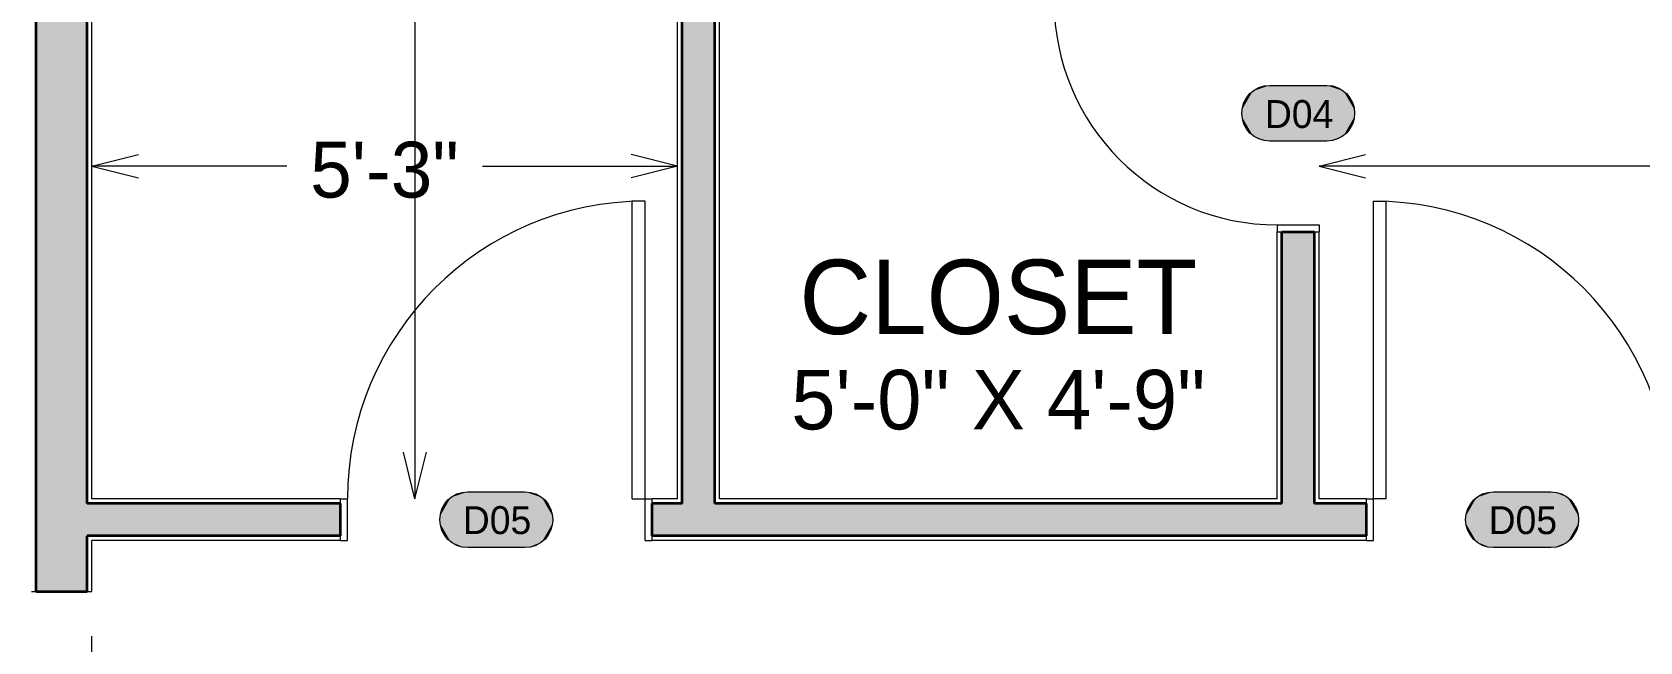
# Model space of a CAD drawing. Header units: inches. Extents: x 0.6 to 35.4, y -22.9 to 0.3.
# Drawn here: x 18.413 to 22.016, y -6.438 to -5.072 of the extents above; entities that cross this region are included whole.
import ezdxf

# ---------------------------------------------------------------- set-up
doc = ezdxf.new("R2010")
doc.units = ezdxf.units.IN
doc.header["$MEASUREMENT"] = 0
doc.linetypes.add('Dash', pattern=[0.225, 0.15, -0.075])
doc.layers.add('Layout Box Export Contents', color=7, linetype='Continuous', lineweight=0, true_color=0x000000)

msp = doc.modelspace()

# ---------------------------------------------------------------- linework, layer by layer
at = {"layer": 'Layout Box Export Contents', "color": 18, "linetype": 'Continuous', "lineweight": 35, "true_color": 0x000000, "transparency": 33554687}
for p, q in [((18.422, -6.325), (18.422, -2.6068)), ((18.5366, -6.1276), (18.5366, -2.6068)), ((19.8699, -6.1276), (19.8699, -2.6068)), ((19.9428, -6.1276), (19.9428, -4.9204)), ((21.2136, -6.1276), (21.2136, -5.5193)), ((21.2136, -5.5193), (21.2866, -5.5193)), ((21.2866, -6.1276), (21.2866, -5.5193)), ((19.1043, -6.1276), (18.5366, -6.1276)), ((19.1043, -6.2005), (19.1043, -6.1276)), ((19.8022, -6.2005), (19.8022, -6.1276)), ((19.8699, -6.1276), (19.8022, -6.1276)), ((21.2136, -6.1276), (19.9428, -6.1276)), ((21.4029, -6.1276), (21.2866, -6.1276)), ((21.4029, -6.2005), (21.4029, -6.1276)), ((19.1043, -6.2005), (18.5366, -6.2005)), ((18.5366, -6.325), (18.5366, -6.2005)), ((21.4029, -6.2005), (19.8022, -6.2005)), ((18.422, -6.325), (18.5366, -6.325))]:
    msp.add_line(p, q, dxfattribs=at)
at = {"layer": 'Layout Box Export Contents', "color": 18, "linetype": 'Continuous', "lineweight": 0, "true_color": 0x000000, "transparency": 33554687}
for p, q in [((18.547, -6.1172), (18.547, -2.6172)), ((19.8595, -6.1172), (19.8595, -2.6172)), ((19.9532, -6.1172), (19.9532, -4.9308)), ((21.2032, -6.1172), (21.2032, -5.5193)), ((21.2032, -5.5193), (21.297, -5.5193)), ((21.297, -6.1172), (21.297, -5.5193)), ((19.1043, -6.1172), (18.547, -6.1172)), ((19.1043, -6.2109), (19.1043, -6.1172)), ((19.8022, -6.2109), (19.8022, -6.1172)), ((19.8595, -6.1172), (19.8022, -6.1172)), ((21.2032, -6.1172), (19.9532, -6.1172)), ((21.4029, -6.1172), (21.297, -6.1172)), ((21.4029, -6.2109), (21.4029, -6.1172)), ((19.1043, -6.2109), (18.547, -6.2109)), ((18.547, -6.325), (18.547, -6.2109)), ((21.4029, -6.2109), (19.8022, -6.2109)), ((18.4116, -6.325), (18.547, -6.325))]:
    msp.add_line(p, q, dxfattribs=at)
at = {"layer": 'Layout Box Export Contents', "color": 176, "linetype": 'Continuous', "lineweight": 18, "true_color": 0x000080, "transparency": 33554687}
for p, q in [((19.2709, -4.5187), (19.2709, -6.1172)), ((18.547, -5.3724), (18.6511, -5.3464)), ((19.8595, -5.3724), (19.7553, -5.3464)), ((21.297, -5.3724), (21.4011, -5.3464)), ((18.547, -5.3724), (18.6511, -5.3984)), ((18.9842, -5.3724), (18.547, -5.3724)), ((19.4222, -5.3724), (19.8595, -5.3724)), ((19.8595, -5.3724), (19.7553, -5.3984)), ((21.297, -5.3724), (21.4011, -5.3984)), ((22.6455, -5.3724), (21.297, -5.3724)), ((19.2709, -6.1172), (19.2449, -6.013)), ((19.2709, -6.1172), (19.297, -6.013))]:
    msp.add_line(p, q, dxfattribs=at)
at = {"layer": 'Layout Box Export Contents', "color": 251, "linetype": 'Continuous', "lineweight": 18, "true_color": 0x4b4b4b, "transparency": 33554687}
for p, q in [((19.7579, -6.1172), (19.7579, -5.4505)), ((19.7866, -5.4505), (19.7579, -5.4505)), ((19.7866, -6.1172), (19.7866, -5.4505)), ((21.4185, -6.1172), (21.4185, -5.4505)), ((21.4185, -5.4505), (21.4471, -5.4505)), ((21.4471, -6.1172), (21.4471, -5.4505)), ((21.2032, -5.5037), (21.2032, -5.5193)), ((21.2032, -5.5037), (21.297, -5.5037)), ((21.297, -5.5037), (21.297, -5.5193)), ((21.2032, -5.5193), (21.297, -5.5193)), ((19.1043, -6.1172), (19.1199, -6.1172)), ((19.1043, -6.2109), (19.1043, -6.1172)), ((19.1199, -6.2109), (19.1199, -6.1172)), ((19.7579, -6.1172), (19.7866, -6.1172)), ((19.7866, -6.1172), (19.8022, -6.1172)), ((19.7866, -6.2109), (19.7866, -6.1172)), ((19.8022, -6.2109), (19.8022, -6.1172)), ((21.4029, -6.1172), (21.4185, -6.1172)), ((21.4029, -6.2109), (21.4029, -6.1172)), ((21.4185, -6.2109), (21.4185, -6.1172)), ((21.4471, -6.1172), (21.4185, -6.1172)), ((19.1043, -6.2109), (19.1199, -6.2109)), ((19.7866, -6.2109), (19.8022, -6.2109)), ((21.4029, -6.2109), (21.4185, -6.2109))]:
    msp.add_line(p, q, dxfattribs=at)
at = {"layer": 'Layout Box Export Contents', "color": 251, "linetype": 'Dash', "lineweight": 18, "true_color": 0x4b4b4b, "transparency": 33554687}
msp.add_line((18.547, -7.075), (18.547, -6.325), dxfattribs=at)
at = {"layer": 'Layout Box Export Contents', "color": 156, "linetype": 'Continuous', "lineweight": 18, "true_color": 0x004080, "transparency": 33554687}
for points in [[(21.314, -5.1912, -1), (21.314, -5.3162), (21.1862, -5.3162, -1), (21.1862, -5.1912)], [(21.314, -5.1912, -1), (21.314, -5.3162), (21.1862, -5.3162, -1), (21.1862, -5.1912)], [(19.5174, -6.1016, -1), (19.5174, -6.2266), (19.3891, -6.2266, -1), (19.3891, -6.1016)], [(19.5174, -6.1016, -1), (19.5174, -6.2266), (19.3891, -6.2266, -1), (19.3891, -6.1016)], [(21.816, -6.1016, -1), (21.816, -6.2266), (21.6877, -6.2266, -1), (21.6877, -6.1016)], [(21.816, -6.1016, -1), (21.816, -6.2266), (21.6877, -6.2266, -1), (21.6877, -6.1016)]]:
    msp.add_lwpolyline(points, format="xyb", close=True, dxfattribs=at)
at = {"layer": 'Layout Box Export Contents', "color": 251, "linetype": 'Continuous', "lineweight": 18, "true_color": 0x4b4b4b, "transparency": 33554687}
for centre, radius, start, end in [((21.2032, -5.0037), 0.5, 180, 270), ((19.7866, -6.1172), 0.6667, 90, 180), ((21.4185, -6.1172), 0.6667, 0, 90)]:
    msp.add_arc(centre, radius, start, end, dxfattribs=at)
at = {"layer": 'Layout Box Export Contents', "color": 253, "linetype": 'Continuous', "lineweight": 35, "true_color": 0x9d9d9d, "transparency": 33554687}
msp.add_solid([(18.422, -6.325), (18.422, -2.6068), (18.5366, -6.325), (18.5366, -2.6068)], dxfattribs=at)
at = {"layer": 'Layout Box Export Contents', "color": 254, "linetype": 'Continuous', "lineweight": 35, "true_color": 0xe3e3e3, "transparency": 33554687}
for points in [[(19.8699, -6.1276), (19.8699, -2.6068), (19.9428, -6.1276), (19.9428, -2.6068)], [(21.2136, -6.1276), (21.2136, -5.5193), (21.2866, -6.1276), (21.2866, -5.5193)], [(19.1043, -6.2005), (18.5366, -6.2005), (19.1043, -6.1276), (18.5366, -6.1276)], [(21.4029, -6.2005), (19.8022, -6.2005), (21.4029, -6.1276), (19.8022, -6.1276)]]:
    msp.add_solid(points, dxfattribs=at)
at = {"layer": 'Layout Box Export Contents', "color": 7, "linetype": 'Continuous', "lineweight": 18, "true_color": 0xffffff, "transparency": 33554687}
for points in [[(21.1482, -5.3033), (21.1242, -5.2456), (21.1482, -5.3033), (21.1482, -5.2041)], [(21.1242, -5.2456), (21.142, -5.2095), (21.1242, -5.2456), (21.1482, -5.2041)], [(21.1285, -5.2298), (21.142, -5.2095), (21.1285, -5.2298), (21.1242, -5.2456)], [(21.1321, -5.2225), (21.142, -5.2095), (21.1321, -5.2225), (21.1285, -5.2298)], [(21.1366, -5.2157), (21.142, -5.2095), (21.1366, -5.2157), (21.1321, -5.2225)], [(21.1862, -5.1912), (21.1781, -5.3157), (21.1862, -5.1912), (21.1482, -5.3033)], [(21.1862, -5.1912), (21.1482, -5.3033), (21.1862, -5.1912), (21.1482, -5.2041)], [(21.1482, -5.2041), (21.155, -5.1996), (21.1482, -5.2041), (21.1862, -5.1912)], [(21.1862, -5.1912), (21.155, -5.1996), (21.1862, -5.1912), (21.1781, -5.1917)], [(21.155, -5.1996), (21.17, -5.1933), (21.155, -5.1996), (21.1781, -5.1917)], [(21.1623, -5.196), (21.17, -5.1933), (21.1623, -5.196), (21.155, -5.1996)], [(21.1862, -5.1912), (21.1862, -5.3162), (21.1862, -5.1912), (21.1781, -5.3157)], [(21.314, -5.1912), (21.314, -5.3162), (21.314, -5.1912), (21.1862, -5.1912)], [(21.314, -5.3162), (21.1862, -5.3162), (21.314, -5.3162), (21.1862, -5.1912)], [(21.314, -5.1912), (21.352, -5.2041), (21.314, -5.1912), (21.3759, -5.2619)], [(21.314, -5.1912), (21.3759, -5.2619), (21.314, -5.1912), (21.352, -5.3033)], [(21.314, -5.1912), (21.352, -5.3033), (21.314, -5.1912), (21.3221, -5.3157)], [(21.314, -5.1912), (21.3221, -5.1917), (21.314, -5.1912), (21.352, -5.2041)], [(21.3221, -5.3157), (21.314, -5.3162), (21.3221, -5.3157), (21.314, -5.1912)], [(21.3302, -5.1933), (21.3452, -5.1996), (21.3302, -5.1933), (21.3221, -5.1917)], [(21.3221, -5.1917), (21.3452, -5.1996), (21.3221, -5.1917), (21.352, -5.2041)], [(21.3379, -5.196), (21.3452, -5.1996), (21.3379, -5.196), (21.3302, -5.1933)], [(21.352, -5.2041), (21.3582, -5.2095), (21.352, -5.2041), (21.3743, -5.2375)], [(21.3743, -5.2375), (21.3759, -5.2456), (21.3743, -5.2375), (21.352, -5.2041)], [(21.352, -5.2041), (21.3759, -5.2456), (21.352, -5.2041), (21.3759, -5.2619)], [(21.3636, -5.2157), (21.3681, -5.2225), (21.3636, -5.2157), (21.3582, -5.2095)], [(21.3681, -5.2225), (21.3717, -5.2298), (21.3681, -5.2225), (21.3582, -5.2095)], [(21.3582, -5.2095), (21.3717, -5.2298), (21.3582, -5.2095), (21.3743, -5.2375)], [(21.1242, -5.2619), (21.1237, -5.2537), (21.1242, -5.2619), (21.1242, -5.2456)], [(21.1242, -5.2456), (21.1258, -5.2375), (21.1242, -5.2456), (21.1285, -5.2298)], [(21.1242, -5.2619), (21.1242, -5.2456), (21.1242, -5.2619), (21.1482, -5.3033)], [(21.3759, -5.2456), (21.3765, -5.2537), (21.3759, -5.2456), (21.3759, -5.2619)], [(21.1482, -5.3033), (21.1258, -5.2699), (21.1482, -5.3033), (21.1242, -5.2619)], [(21.142, -5.2979), (21.1258, -5.2699), (21.142, -5.2979), (21.1482, -5.3033)], [(21.1285, -5.2776), (21.1258, -5.2699), (21.1285, -5.2776), (21.142, -5.2979)], [(21.142, -5.2979), (21.1321, -5.285), (21.142, -5.2979), (21.1285, -5.2776)], [(21.1366, -5.2918), (21.1321, -5.285), (21.1366, -5.2918), (21.142, -5.2979)], [(21.3759, -5.2619), (21.3582, -5.2979), (21.3759, -5.2619), (21.352, -5.3033)], [(21.3717, -5.2776), (21.3582, -5.2979), (21.3717, -5.2776), (21.3759, -5.2619)], [(21.3636, -5.2918), (21.3582, -5.2979), (21.3636, -5.2918), (21.3717, -5.2776)], [(21.3717, -5.2776), (21.3681, -5.285), (21.3717, -5.2776), (21.3636, -5.2918)], [(21.3759, -5.2619), (21.3743, -5.2699), (21.3759, -5.2619), (21.3717, -5.2776)], [(21.1623, -5.3115), (21.155, -5.3078), (21.1623, -5.3115), (21.1482, -5.3033)], [(21.17, -5.3141), (21.1623, -5.3115), (21.17, -5.3141), (21.1482, -5.3033)], [(21.1781, -5.3157), (21.17, -5.3141), (21.1781, -5.3157), (21.1482, -5.3033)], [(21.352, -5.3033), (21.3302, -5.3141), (21.352, -5.3033), (21.3221, -5.3157)], [(21.3379, -5.3115), (21.3302, -5.3141), (21.3379, -5.3115), (21.352, -5.3033)], [(21.352, -5.3033), (21.3452, -5.3078), (21.352, -5.3033), (21.3379, -5.3115)], [(19.3891, -6.1016), (19.351, -6.2137), (19.3891, -6.1016), (19.3271, -6.1722)], [(19.3891, -6.1016), (19.3271, -6.1722), (19.3891, -6.1016), (19.3271, -6.1559)], [(19.3891, -6.1016), (19.3271, -6.1559), (19.3891, -6.1016), (19.351, -6.1145)], [(19.3271, -6.1559), (19.3449, -6.1199), (19.3271, -6.1559), (19.351, -6.1145)], [(19.3313, -6.1401), (19.3449, -6.1199), (19.3313, -6.1401), (19.3271, -6.1559)], [(19.335, -6.1328), (19.3449, -6.1199), (19.335, -6.1328), (19.3313, -6.1401)], [(19.3395, -6.126), (19.3449, -6.1199), (19.3395, -6.126), (19.335, -6.1328)], [(19.3891, -6.1016), (19.3809, -6.226), (19.3891, -6.1016), (19.351, -6.2137)], [(19.351, -6.1145), (19.3809, -6.1021), (19.351, -6.1145), (19.3891, -6.1016)], [(19.3578, -6.1099), (19.3809, -6.1021), (19.3578, -6.1099), (19.351, -6.1145)], [(19.3729, -6.1037), (19.3809, -6.1021), (19.3729, -6.1037), (19.3578, -6.1099)], [(19.3652, -6.1063), (19.3729, -6.1037), (19.3652, -6.1063), (19.3578, -6.1099)], [(19.3891, -6.1016), (19.3891, -6.2266), (19.3891, -6.1016), (19.3809, -6.226)], [(19.5174, -6.1016), (19.5174, -6.2266), (19.5174, -6.1016), (19.3891, -6.1016)], [(19.5174, -6.2266), (19.3891, -6.2266), (19.5174, -6.2266), (19.3891, -6.1016)], [(19.5554, -6.1145), (19.5793, -6.1722), (19.5554, -6.1145), (19.5174, -6.1016)], [(19.5174, -6.1016), (19.5793, -6.1722), (19.5174, -6.1016), (19.5554, -6.2137)], [(19.5174, -6.1016), (19.5554, -6.2137), (19.5174, -6.1016), (19.5255, -6.226)], [(19.5255, -6.1021), (19.5554, -6.1145), (19.5255, -6.1021), (19.5174, -6.1016)], [(19.5255, -6.226), (19.5174, -6.2266), (19.5255, -6.226), (19.5174, -6.1016)], [(19.5255, -6.1021), (19.5335, -6.1037), (19.5255, -6.1021), (19.5486, -6.1099)], [(19.5486, -6.1099), (19.5554, -6.1145), (19.5486, -6.1099), (19.5255, -6.1021)], [(19.5413, -6.1063), (19.5486, -6.1099), (19.5413, -6.1063), (19.5335, -6.1037)], [(19.5554, -6.1145), (19.5615, -6.1199), (19.5554, -6.1145), (19.5793, -6.1559)], [(19.5793, -6.1559), (19.5793, -6.1722), (19.5793, -6.1559), (19.5554, -6.1145)], [(19.5669, -6.126), (19.5715, -6.1328), (19.5669, -6.126), (19.5615, -6.1199)], [(19.5615, -6.1199), (19.5715, -6.1328), (19.5615, -6.1199), (19.5751, -6.1401)], [(19.5615, -6.1199), (19.5751, -6.1401), (19.5615, -6.1199), (19.5793, -6.1559)], [(21.6496, -6.2137), (21.6257, -6.1722), (21.6496, -6.2137), (21.6877, -6.1016)], [(21.6877, -6.1016), (21.6257, -6.1722), (21.6877, -6.1016), (21.6496, -6.1145)], [(21.6257, -6.1559), (21.6435, -6.1199), (21.6257, -6.1559), (21.6496, -6.1145)], [(21.6257, -6.1722), (21.6257, -6.1559), (21.6257, -6.1722), (21.6496, -6.1145)], [(21.6299, -6.1401), (21.6435, -6.1199), (21.6299, -6.1401), (21.6257, -6.1559)], [(21.6336, -6.1328), (21.6435, -6.1199), (21.6336, -6.1328), (21.6299, -6.1401)], [(21.6381, -6.126), (21.6435, -6.1199), (21.6381, -6.126), (21.6336, -6.1328)], [(21.6795, -6.226), (21.6496, -6.2137), (21.6795, -6.226), (21.6877, -6.1016)], [(21.6496, -6.1145), (21.6564, -6.1099), (21.6496, -6.1145), (21.6877, -6.1016)], [(21.6877, -6.1016), (21.6564, -6.1099), (21.6877, -6.1016), (21.6795, -6.1021)], [(21.6564, -6.1099), (21.6715, -6.1037), (21.6564, -6.1099), (21.6795, -6.1021)], [(21.6638, -6.1063), (21.6715, -6.1037), (21.6638, -6.1063), (21.6564, -6.1099)], [(21.6877, -6.1016), (21.6877, -6.2266), (21.6877, -6.1016), (21.6795, -6.226)], [(21.816, -6.1016), (21.816, -6.2266), (21.816, -6.1016), (21.6877, -6.1016)], [(21.816, -6.2266), (21.6877, -6.2266), (21.816, -6.2266), (21.6877, -6.1016)], [(21.8241, -6.1021), (21.8779, -6.1722), (21.8241, -6.1021), (21.816, -6.1016)], [(21.816, -6.1016), (21.8779, -6.1722), (21.816, -6.1016), (21.854, -6.2137)], [(21.816, -6.1016), (21.854, -6.2137), (21.816, -6.1016), (21.8241, -6.226)], [(21.8241, -6.226), (21.816, -6.2266), (21.8241, -6.226), (21.816, -6.1016)], [(21.8321, -6.1037), (21.8472, -6.1099), (21.8321, -6.1037), (21.8241, -6.1021)], [(21.8241, -6.1021), (21.8472, -6.1099), (21.8241, -6.1021), (21.854, -6.1145)], [(21.854, -6.1145), (21.8779, -6.1722), (21.854, -6.1145), (21.8241, -6.1021)], [(21.8399, -6.1063), (21.8472, -6.1099), (21.8399, -6.1063), (21.8321, -6.1037)], [(21.854, -6.1145), (21.8602, -6.1199), (21.854, -6.1145), (21.8779, -6.1559)], [(21.8779, -6.1559), (21.8779, -6.1722), (21.8779, -6.1559), (21.854, -6.1145)], [(21.8655, -6.126), (21.8701, -6.1328), (21.8655, -6.126), (21.8602, -6.1199)], [(21.8701, -6.1328), (21.8737, -6.1401), (21.8701, -6.1328), (21.8602, -6.1199)], [(21.8602, -6.1199), (21.8737, -6.1401), (21.8602, -6.1199), (21.8779, -6.1559)], [(19.3271, -6.1722), (19.3266, -6.1641), (19.3271, -6.1722), (19.3271, -6.1559)], [(19.3271, -6.1559), (19.3287, -6.1479), (19.3271, -6.1559), (19.3313, -6.1401)], [(19.5751, -6.1401), (19.5777, -6.1479), (19.5751, -6.1401), (19.5793, -6.1559)], [(19.5793, -6.1559), (19.5799, -6.1641), (19.5793, -6.1559), (19.5793, -6.1722)], [(21.6257, -6.1722), (21.6252, -6.1641), (21.6257, -6.1722), (21.6257, -6.1559)], [(21.6257, -6.1559), (21.6273, -6.1479), (21.6257, -6.1559), (21.6299, -6.1401)], [(21.8737, -6.1401), (21.8763, -6.1479), (21.8737, -6.1401), (21.8779, -6.1559)], [(21.8779, -6.1559), (21.8785, -6.1641), (21.8779, -6.1559), (21.8779, -6.1722)], [(19.351, -6.2137), (19.3449, -6.2083), (19.351, -6.2137), (19.3271, -6.1722)], [(19.3313, -6.188), (19.3271, -6.1722), (19.3313, -6.188), (19.3449, -6.2083)], [(19.3313, -6.188), (19.3287, -6.1802), (19.3313, -6.188), (19.3271, -6.1722)], [(19.3449, -6.2083), (19.335, -6.1953), (19.3449, -6.2083), (19.3313, -6.188)], [(19.3395, -6.2021), (19.335, -6.1953), (19.3395, -6.2021), (19.3449, -6.2083)], [(19.5793, -6.1722), (19.5615, -6.2083), (19.5793, -6.1722), (19.5554, -6.2137)], [(19.5751, -6.188), (19.5615, -6.2083), (19.5751, -6.188), (19.5793, -6.1722)], [(19.5715, -6.1953), (19.5615, -6.2083), (19.5715, -6.1953), (19.5751, -6.188)], [(19.5669, -6.2021), (19.5615, -6.2083), (19.5669, -6.2021), (19.5715, -6.1953)], [(19.5793, -6.1722), (19.5777, -6.1802), (19.5793, -6.1722), (19.5751, -6.188)], [(21.6299, -6.188), (21.6257, -6.1722), (21.6299, -6.188), (21.6435, -6.2083)], [(21.6435, -6.2083), (21.6257, -6.1722), (21.6435, -6.2083), (21.6496, -6.2137)], [(21.6299, -6.188), (21.6273, -6.1802), (21.6299, -6.188), (21.6257, -6.1722)], [(21.6435, -6.2083), (21.6336, -6.1953), (21.6435, -6.2083), (21.6299, -6.188)], [(21.6381, -6.2021), (21.6336, -6.1953), (21.6381, -6.2021), (21.6435, -6.2083)], [(21.8779, -6.1722), (21.8602, -6.2083), (21.8779, -6.1722), (21.854, -6.2137)], [(21.8779, -6.1722), (21.8737, -6.188), (21.8779, -6.1722), (21.8602, -6.2083)], [(21.8737, -6.188), (21.8701, -6.1953), (21.8737, -6.188), (21.8602, -6.2083)], [(21.8655, -6.2021), (21.8602, -6.2083), (21.8655, -6.2021), (21.8701, -6.1953)], [(21.8779, -6.1722), (21.8763, -6.1802), (21.8779, -6.1722), (21.8737, -6.188)], [(19.3809, -6.226), (19.3729, -6.2244), (19.3809, -6.226), (19.351, -6.2137)], [(19.3652, -6.2218), (19.3578, -6.2182), (19.3652, -6.2218), (19.351, -6.2137)], [(19.3729, -6.2244), (19.3652, -6.2218), (19.3729, -6.2244), (19.351, -6.2137)], [(19.5554, -6.2137), (19.5335, -6.2244), (19.5554, -6.2137), (19.5255, -6.226)], [(19.5413, -6.2218), (19.5335, -6.2244), (19.5413, -6.2218), (19.5554, -6.2137)], [(19.5554, -6.2137), (19.5486, -6.2182), (19.5554, -6.2137), (19.5413, -6.2218)], [(21.6715, -6.2244), (21.6496, -6.2137), (21.6715, -6.2244), (21.6795, -6.226)], [(21.6638, -6.2218), (21.6564, -6.2182), (21.6638, -6.2218), (21.6496, -6.2137)], [(21.6715, -6.2244), (21.6638, -6.2218), (21.6715, -6.2244), (21.6496, -6.2137)], [(21.854, -6.2137), (21.8321, -6.2244), (21.854, -6.2137), (21.8241, -6.226)], [(21.8472, -6.2182), (21.8321, -6.2244), (21.8472, -6.2182), (21.854, -6.2137)], [(21.8399, -6.2218), (21.8321, -6.2244), (21.8399, -6.2218), (21.8472, -6.2182)]]:
    msp.add_solid(points, dxfattribs=at)

# ---------------------------------------------------------------- texts
at = {"layer": 'Layout Box Export Contents', "color": 156, "linetype": 'Continuous', "lineweight": 18, "true_color": 0x004080, "transparency": 33554687, "char_height": 0.0625, "attachment_point": 7}
for s, insert, width in [('\\fChief Blueprint|b0|i0|c0|p0;D04', (21.1754, -5.2875), 0.199375), ('\\fChief Blueprint|b0|i0|c0|p0;D05', (19.3782, -6.1972), 0.19875), ('\\fChief Blueprint|b0|i0|c0|p0;D05', (21.6768, -6.1972), 0.19875)]:
    msp.add_mtext(s, dxfattribs=dict(at, insert=insert, width=width))
at = {"layer": 'Layout Box Export Contents', "color": 176, "linetype": 'Continuous', "lineweight": 18, "true_color": 0x000080, "transparency": 33554687, "insert": (19.0363, -5.4443), "char_height": 0.125, "width": 0.38625, "attachment_point": 7}
msp.add_mtext('\\fChief Blueprint|b0|i0|c0|p0;5\'-3"', dxfattribs=at)
at = {"layer": 'Layout Box Export Contents', "color": 252, "linetype": 'Continuous', "lineweight": 18, "true_color": 0x969696, "transparency": 33554687, "attachment_point": 8}
for s, insert, char_height, width in [('\\fChief Blueprint|b0|i0|c0|p0;CLOSET\\P', (20.5782, -5.7507), 0.166667, 0.931667), ('\\fChief Blueprint|b0|i0|c0|p0;5\'-0" X 4\'-9"\\P', (20.5782, -5.9637), 0.133333, 0.972)]:
    msp.add_mtext(s, dxfattribs=dict(at, insert=insert, char_height=char_height, width=width))

doc.saveas('drawing.dxf')
